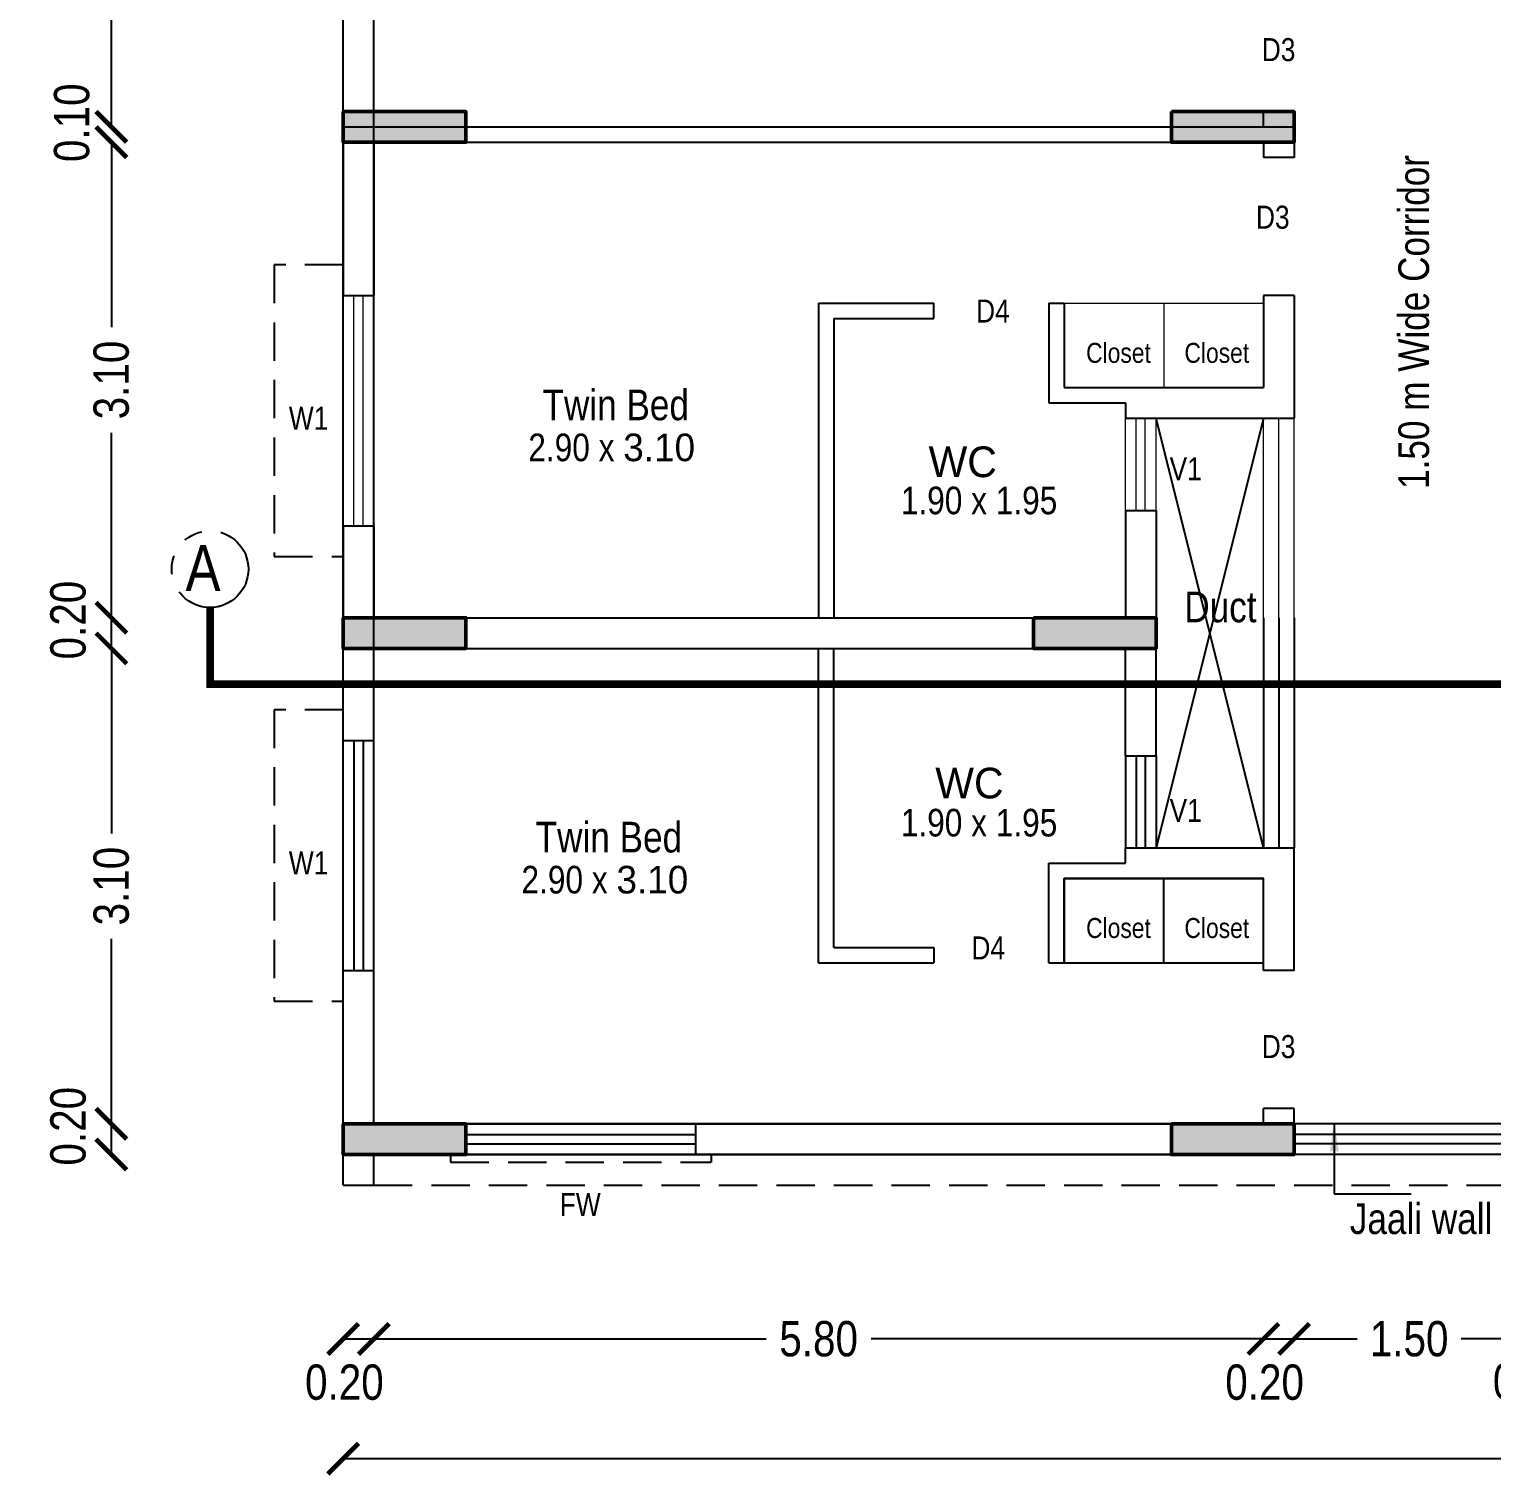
# Model space of a CAD drawing. Header units: metres. Extents: x -488 to 19274, y 1106 to 2071.
# Drawn here: x 19117.45 to 19126.99, y 1130.91 to 1140.38 of the extents above; entities that cross this region are included whole.
import ezdxf

# ---------------------------------------------------------------- set-up
doc = ezdxf.new("R2010")
doc.units = ezdxf.units.M
doc.header["$MEASUREMENT"] = 0
doc.linetypes.add('HIDDEN', pattern=[0.375, 0.25, -0.125])
doc.linetypes.add('PHANTOM2', pattern=[1.25, 0.625, -0.125, 0.125, -0.125, 0.125, -0.125])
for name, color, linetype in [('0 @ 1 (2)', 7, 'Continuous'), ('BLK_1_FLR_4_CARPET_AREA', 17, 'Continuous'), ('BLK_1_FLR_4_REGULAR_ROOM_0', 117, 'Continuous'), ('WALL', 251, 'Continuous')]:
    doc.layers.add(name, color=color, linetype=linetype)
doc.layers.add('BLK_1_FLR_4_BLT_UP_AREA', color=17, linetype='Continuous', plot=False)
for name, color, linetype, lineweight in [('COL', 1, 'Continuous', 50), ('Hatch', 8, 'Continuous', 5), ('Joinery', 5, 'Continuous', 9), ('Railing', 10, 'Continuous', 13), ('Slab', 8, 'Continuous', 9)]:
    doc.layers.add(name, color=color, linetype=linetype, lineweight=lineweight)
doc.layers.add('DA-Furnitures', color=24, linetype='Continuous', lineweight=13, plot=False)
doc.styles.add('CODE', font='swissc.ttf', dxfattribs={"height": 0.25})
doc.styles.get("Standard").update_dxf_attribs({"font": 'swissc.ttf', "height": 0.23})
doc.dimstyles.new('OUTER', dxfattribs={"dimscale": 0, "dimtxt": 0.3, "dimasz": 0.18, "dimexe": 0.18, "dimexo": 0.0625, "dimgap": 0.09, "dimtad": 0, "dimzin": 0, "dimdsep": 46, "dimtxsty": 'CODE', "dimcen": 0.09, "dimse1": 1, "dimse2": 1, "dimclrd": 8, "dimclrt": 1, "dimadec": 0, "dimazin": 0, "dimtfac": 1, "dimtofl": 0, "dimtmove": 0, "dimatfit": 3, "dimfxl": 0, "dimtolj": 1, "dimtzin": 0, "dimarcsym": 0})
doc.dimstyles.get("Standard").update_dxf_attribs({"dimtxt": 1, "dimasz": 0.18, "dimexe": 0.18, "dimexo": 0.0625, "dimgap": 0.09, "dimtad": 0, "dimtih": 1, "dimtoh": 1, "dimdec": 4, "dimzin": 0, "dimdsep": 46, "dimtxsty": 'Standard', "dimcen": 0.09, "dimadec": 0, "dimazin": 0, "dimtfac": 1, "dimtdec": 4, "dimtofl": 0, "dimtmove": 0, "dimatfit": 3, "dimfxl": 0, "dimtolj": 1, "dimtzin": 0, "dimarcsym": 0})

# ---------------------------------------------------------------- blocks, each defined once
blk = doc.blocks.new('zw$B0E1')
at = {"layer": 'DA-Furnitures'}
for p, q in [((5.35, 4.45), (5.35, 5)), ((5.35, 2.25), (5.35, 1.7))]:
    blk.add_line(p, q, dxfattribs=at)
for points in [[(4.7, 4.45), (6, 4.45), (6, 5), (4.7, 5)], [(4.7, 2.25), (6, 2.25), (6, 1.7), (4.7, 1.7)]]:
    blk.add_lwpolyline(points, close=True, dxfattribs=at)
at = {"layer": 'Joinery'}
for p, q in [((0, 4.4), (0, 5.9)), ((0.07, 5.9), (0.07, 4.4)), ((0.13, 5.9), (0.13, 4.4)), ((0.2, 4.4), (0.2, 5.9)), ((5.1, 5.8), (5.1, 5.2)), ((5.17, 5.8), (5.17, 5.2)), ((5.23, 5.8), (5.23, 5.2)), ((5.3, 5.8), (5.3, 5.2)), ((0, 2.3), (0, 0.8)), ((0.07, 0.8), (0.07, 2.3)), ((0.13, 0.8), (0.13, 2.3)), ((0.2, 2.3), (0.2, 0.8)), ((5.1, 0.9), (5.1, 1.5)), ((5.17, 0.9), (5.17, 1.5)), ((5.23, 0.9), (5.23, 1.5)), ((5.3, 0.9), (5.3, 1.5))]:
    blk.add_line(p, q, dxfattribs=at)
at = {"layer": 'Railing'}
for p, q in [((6.1, 6.7), (6.1, 5.2)), ((6.2, 6.7), (6.2, 5.2)), ((6.1, 0), (6.1, 1.5)), ((6.2, 0), (6.2, 1.5))]:
    blk.add_line(p, q, dxfattribs=at)
at = {"layer": 'Slab'}
for p, q in [((6, 6.7), (6, 5.2)), ((6, 0), (6, 1.5))]:
    blk.add_line(p, q, dxfattribs=at)
at = {"layer": 'WALL'}
for p, q in [((0, 6.7), (5.3, 6.7)), ((0, 5.9), (0, 6.7)), ((5.3, 5.8), (5.3, 6.7)), ((0.2, 6.5), (3.1, 6.5)), ((0.2, 5.9), (0.2, 6.5)), ((3.1, 4.45), (3.1, 6.5)), ((3.2, 6.5), (5.1, 6.5)), ((3.2, 4.55), (3.2, 6.5)), ((5.1, 5.8), (5.1, 6.5)), ((0, 5.9), (0.2, 5.9)), ((5.1, 5.8), (5.3, 5.8)), ((5.1, 5.1), (5.1, 5.2)), ((5.1, 5.2), (6.2, 5.2)), ((6.2, 4.4), (6.2, 5.2)), ((4.6, 5.1), (5.1, 5.1)), ((4.6, 4.45), (4.6, 5.1)), ((4.7, 5), (6, 5)), ((4.7, 4.45), (4.7, 5)), ((6, 4.4), (6, 5)), ((3.2, 4.55), (3.85, 4.55)), ((3.85, 4.55), (3.85, 4.45)), ((0, 3.3), (0, 4.4)), ((0, 4.4), (0.2, 4.4)), ((0.2, 3.4), (0.2, 4.4)), ((3.1, 4.45), (3.85, 4.45)), ((4.6, 4.45), (4.7, 4.45)), ((6.2, 4.4), (6, 4.4)), ((6, 3.4), (6, 3.5)), ((6.2, 3.5), (6, 3.5)), ((6.2, 3.3), (6.2, 3.5)), ((0, 3.4), (6.2, 3.4)), ((0, 3.4), (0, 2.3)), ((0.2, 3.4), (6, 3.4)), ((6.2, 3.4), (6.2, 3.2)), ((0, 3.3), (6.2, 3.3)), ((0.2, 3.3), (6, 3.3)), ((0.2, 3.3), (0.2, 2.3)), ((6, 3.3), (6, 3.2)), ((6.2, 3.2), (6, 3.2)), ((0, 2.3), (0.2, 2.3)), ((6, 2.3), (6, 1.7)), ((6.2, 2.3), (6, 2.3)), ((6.2, 2.3), (6.2, 1.5)), ((3.1, 2.25), (3.1, 0.2)), ((3.1, 2.25), (3.85, 2.25)), ((3.85, 2.15), (3.85, 2.25)), ((4.6, 2.25), (4.7, 2.25)), ((4.6, 2.25), (4.6, 1.6)), ((4.7, 2.25), (4.7, 1.7)), ((3.2, 2.15), (3.2, 0.2)), ((3.2, 2.15), (3.85, 2.15)), ((4.7, 1.7), (6, 1.7)), ((4.6, 1.6), (5.1, 1.6)), ((5.1, 1.6), (5.1, 1.5)), ((5.1, 1.5), (6.2, 1.5)), ((5.1, 0.9), (5.1, 0.2)), ((5.1, 0.9), (5.3, 0.9)), ((5.3, 0.9), (5.3, 0)), ((0, 0.8), (0, 0)), ((0, 0.8), (0.2, 0.8)), ((0.2, 0.8), (0.2, 0.2)), ((0.2, 0.2), (3.1, 0.2)), ((3.2, 0.2), (5.1, 0.2)), ((0, 0), (5.3, 0))]:
    blk.add_line(p, q, dxfattribs=at)
blk = doc.blocks.new('zw$3395')
at = {"layer": 'Hatch'}
h = blk.add_hatch(color=256, dxfattribs=at)
h.dxf.hatch_style = 1
h.paths.add_polyline_path([(15.05, 12.675), (15.05, 11.475), (15.25, 11.475), (15.25, 12.675)])
h.paths.add_polyline_path([(21.65, 12.6608), (21.65, 11.4608), (21.85, 11.4608), (21.85, 12.6608)])
h.paths.add_polyline_path([(15.05, 8.5), (15.05, 7.3), (15.25, 7.3), (15.25, 8.5)])
h.paths.add_polyline_path([(21.65, 8.5), (21.65, 7.3), (21.85, 7.3), (21.85, 8.5)])
h.paths.add_polyline_path([(15.05, 4.675), (15.05, 3.475), (15.25, 3.475), (15.25, 4.675)])
h.paths.add_polyline_path([(21.65, 4.675), (21.65, 3.475), (21.85, 3.475), (21.85, 4.675)])
h.paths.add_polyline_path([(0, 3.5), (0, 3.3), (0.8, 3.3), (0.8, 3.5)])
h.paths.add_polyline_path([(4.5, 3.5), (4.5, 3.3), (5.3, 3.3), (5.3, 3.5)])
h.paths.add_polyline_path([(15.05, 16.5), (15.05, 16.3), (15.85, 16.3), (15.85, 16.5)])
h.paths.add_polyline_path([(0, 0.2), (0, 0), (0.8, 0), (0.8, 0.2)])
h.paths.add_polyline_path([(5.4, 0.2), (5.4, 0), (6.2, 0), (6.2, 0.2)])
h.paths.add_polyline_path([(0, 6.8), (0, 6.6), (0.8, 6.6), (0.8, 6.8)])
h.paths.add_polyline_path([(5.4, 6.8), (5.4, 6.6), (6.2, 6.6), (6.2, 6.8)])
h.paths.add_polyline_path([(21.05, 16.5), (21.05, 16.3), (21.85, 16.3), (21.85, 16.5)])
h.paths.add_polyline_path([(13.35, 12.1), (13.35, 12.9), (13.55, 12.9), (13.55, 12.1)])
h.paths.add_polyline_path([(4.5, 9.8), (4.5, 10), (5.3, 10), (5.3, 9.8)])
h.paths.add_polyline_path([(0, 10), (0, 9.8), (0.8, 9.8), (0.8, 10)])
h.paths.add_polyline_path([(13.35, 7.3), (13.35, 8.1), (13.55, 8.1), (13.55, 7.3)])
h.paths.add_polyline_path([(15.05, 0.2), (15.05, 0), (15.85, 0), (15.85, 0.2)])
h.paths.add_polyline_path([(21.05, 0.2), (21.05, 0), (21.85, 0), (21.85, 0.2)])
h.paths.add_polyline_path([(7.7, 5.1), (7.7, 5.3), (8.3, 5.3), (8.3, 5.1)])
h.paths.add_polyline_path([(7.7, 7.5), (7.7, 7.3), (8.3, 7.3), (8.3, 7.5)])
h.paths.add_polyline_path([(7.7, 10), (7.7, 10.2), (8.3, 10.2), (8.3, 10)])
h.paths.add_polyline_path([(10.15, 7.3), (10.15, 7.9), (10.35, 7.9), (10.35, 7.3)])
h.paths.add_polyline_path([(7.7, 0), (7.7, 0.2), (8.3, 0.2), (8.3, 0)])
h.paths.add_polyline_path([(3.1, 13.3), (3.1, 13.1), (3.7, 13.1), (3.7, 13.3)])
h.paths.add_polyline_path([(0, 13.1), (0, 13.3), (0.6, 13.3), (0.6, 13.1)])
h.paths.add_polyline_path([(5.6, 13.1), (5.6, 13.3), (6.2, 13.3), (6.2, 13.1)])
h.paths.add_polyline_path([(10.15, 10.2), (10.15, 9.6), (10.35, 9.6), (10.35, 10.2)])
h.paths.add_polyline_path([(7.7, 12.7), (7.7, 12.9), (8.3, 12.9), (8.3, 12.7)])
h.paths.add_polyline_path([(10.15, 12.3), (10.15, 12.9), (10.35, 12.9), (10.35, 12.3)])
h.paths.add_polyline_path([(12.95, 5.3), (12.95, 5.1), (13.55, 5.1), (13.55, 5.3)])
h.paths.add_polyline_path([(7.7, 16.3), (7.7, 16.5), (8.3, 16.5), (8.3, 16.3)])
h.paths.add_polyline_path([(9.75, 16.3), (9.75, 16.5), (10.35, 16.5), (10.35, 16.3)])
h.paths.add_polyline_path([(3.1, 16.3), (3.1, 16.5), (3.7, 16.5), (3.7, 16.3)])
h.paths.add_polyline_path([(0, 16.3), (0, 16.5), (0.6, 16.5), (0.6, 16.3)])
h.paths.add_polyline_path([(12.95, 16.3), (12.95, 16.5), (13.55, 16.5), (13.55, 16.3)])
h.paths.add_polyline_path([(12.95, 0), (12.95, 0.2), (13.55, 0.2), (13.55, 0)])
at = {"layer": 'COL'}
for points in [[(0, 6.8), (0.8, 6.8), (0.8, 6.6), (0, 6.6)], [(5.4, 6.8), (6.2, 6.8), (6.2, 6.6), (5.4, 6.6)], [(0, 3.5), (0.8, 3.5), (0.8, 3.3), (0, 3.3)], [(4.5, 3.5), (5.3, 3.5), (5.3, 3.3), (4.5, 3.3)], [(0, 0.2), (0.8, 0.2), (0.8, 0), (0, 0)], [(5.4, 0.2), (6.2, 0.2), (6.2, 0), (5.4, 0)]]:
    blk.add_lwpolyline(points, close=True, dxfattribs=at)
blk = doc.blocks.new('_ArchTick')
at = {"const_width": 0.15}
blk.add_lwpolyline([(-0.5, -0.5), (0.5, 0.5)], dxfattribs=at)
blk = doc.blocks.new('*D479')
at = {"lineweight": -2}
for p, q in [((19119.7004, 1131.8418), (19122.2572, 1131.8418)), ((19125.5004, 1131.8418), (19122.9435, 1131.8418))]:
    blk.add_line(p, q, dxfattribs=at)
at = {"layer": 'Defpoints', "color": 0}
for p in [(19119.7004, 1133.2442), (19125.5004, 1133.2442), (19125.5004, 1131.8418)]:
    blk.add_point(p, dxfattribs=at)
at = {"lineweight": -2, "xscale": 0.2, "yscale": 0.2, "zscale": 0.2}
for p, rotation in [((19119.7004, 1131.8418), 179.9999999998697), ((19125.5004, 1131.8418), 359.9999999998697)]:
    blk.add_blockref('_ArchTick', p, dxfattribs=dict(at, rotation=rotation))
at = {"insert": (19122.6004, 1131.8418), "char_height": 0.23, "attachment_point": 5}
blk.add_mtext('\\A1;5.80', dxfattribs=at)
blk = doc.blocks.new('*D480')
at = {"lineweight": -2}
blk.add_line((19125.5004, 1131.8418), (19125.7004, 1131.8418), dxfattribs=at)
at = {"layer": 'Defpoints', "color": 0}
for p in [(19125.5004, 1133.2442), (19125.7004, 1133.2442), (19125.7004, 1131.8418)]:
    blk.add_point(p, dxfattribs=at)
at = {"lineweight": -2, "xscale": 0.2, "yscale": 0.2, "zscale": 0.2}
for p, rotation in [((19125.5004, 1131.8418), 179.9999999998697), ((19125.7004, 1131.8418), 359.9999999998697)]:
    blk.add_blockref('_ArchTick', p, dxfattribs=dict(at, rotation=rotation))
at = {"insert": (19125.5081, 1131.5586), "char_height": 0.23, "attachment_point": 5}
blk.add_mtext('\\A1;0.20', dxfattribs=at)
blk = doc.blocks.new('*D481')
at = {"lineweight": -2}
for p, q in [((19125.7004, 1131.8418), (19126.1121, 1131.8418)), ((19127.2004, 1131.8418), (19126.7886, 1131.8418))]:
    blk.add_line(p, q, dxfattribs=at)
at = {"layer": 'Defpoints', "color": 0}
for p in [(19125.7004, 1133.2442), (19127.2004, 1133.2442), (19127.2004, 1131.8418)]:
    blk.add_point(p, dxfattribs=at)
at = {"lineweight": -2, "xscale": 0.2, "yscale": 0.2, "zscale": 0.2}
for p, rotation in [((19125.7004, 1131.8418), 179.9999999998697), ((19127.2004, 1131.8418), 359.9999999998697)]:
    blk.add_blockref('_ArchTick', p, dxfattribs=dict(at, rotation=rotation))
at = {"insert": (19126.4504, 1131.8418), "char_height": 0.23, "attachment_point": 5}
blk.add_mtext('\\A1;1.50', dxfattribs=at)
blk = doc.blocks.new('*D482')
at = {"lineweight": -2}
blk.add_line((19127.2004, 1131.8418), (19127.4004, 1131.8418), dxfattribs=at)
at = {"layer": 'Defpoints', "color": 0}
for p in [(19127.2004, 1133.2442), (19127.4004, 1133.2442), (19127.4004, 1131.8418)]:
    blk.add_point(p, dxfattribs=at)
at = {"lineweight": -2, "xscale": 0.2, "yscale": 0.2, "zscale": 0.2}
for p, rotation in [((19127.2004, 1131.8418), 179.9999999998697), ((19127.4004, 1131.8418), 359.9999999998697)]:
    blk.add_blockref('_ArchTick', p, dxfattribs=dict(at, rotation=rotation))
at = {"insert": (19127.253, 1131.5637), "char_height": 0.23, "attachment_point": 5}
blk.add_mtext('\\A1;0.20', dxfattribs=at)
blk = doc.blocks.new('*D489')
at = {"lineweight": -2}
blk.add_line((19119.5004, 1131.8418), (19119.7004, 1131.8418), dxfattribs=at)
at = {"layer": 'Defpoints', "color": 0}
for p in [(19119.5004, 1133.2442), (19119.7004, 1133.2442), (19119.7004, 1131.8418)]:
    blk.add_point(p, dxfattribs=at)
at = {"lineweight": -2, "xscale": 0.2, "yscale": 0.2, "zscale": 0.2}
for p, rotation in [((19119.5004, 1131.8418), 179.9999999998697), ((19119.7004, 1131.8418), 359.9999999998697)]:
    blk.add_blockref('_ArchTick', p, dxfattribs=dict(at, rotation=rotation))
at = {"insert": (19119.5081, 1131.5586), "char_height": 0.23, "attachment_point": 5}
blk.add_mtext('\\A1;0.20', dxfattribs=at)
blk = doc.blocks.new('*D490')
at = {"lineweight": -2}
for p, q in [((19119.5004, 1131.0615), (19130.0079, 1131.0615)), ((19141.3504, 1131.0615), (19130.8428, 1131.0615))]:
    blk.add_line(p, q, dxfattribs=at)
at = {"layer": 'Defpoints', "color": 0}
for p in [(19119.5004, 1133.0442), (19141.3504, 1133.0442), (19141.3504, 1131.0615)]:
    blk.add_point(p, dxfattribs=at)
at = {"lineweight": -2, "xscale": 0.2, "yscale": 0.2, "zscale": 0.2, "rotation": 180}
blk.add_blockref('_ArchTick', (19119.5004, 1131.0615), dxfattribs=at)
at = {"lineweight": -2, "xscale": 0.2, "yscale": 0.2, "zscale": 0.2}
blk.add_blockref('_ArchTick', (19141.3504, 1131.0615), dxfattribs=at)
at = {"insert": (19130.4254, 1131.0615), "char_height": 0.23, "attachment_point": 5}
blk.add_mtext('\\A1;21.85', dxfattribs=at)
blk = doc.blocks.new('*D491')
at = {"lineweight": -2}
for p, q in [((19117.9886, 1136.3442), (19117.9886, 1135.1378)), ((19117.9886, 1133.2442), (19117.9886, 1134.4506))]:
    blk.add_line(p, q, dxfattribs=at)
at = {"layer": 'Defpoints', "color": 0}
for p in [(19117.9886, 1136.3442), (19119.7004, 1136.3442), (19119.7004, 1133.2442)]:
    blk.add_point(p, dxfattribs=at)
at = {"lineweight": -2, "xscale": 0.2, "yscale": 0.2, "zscale": 0.2}
for p, rotation in [((19117.9886, 1136.3442), 90), ((19117.9886, 1133.2442), 270)]:
    blk.add_blockref('_ArchTick', p, dxfattribs=dict(at, rotation=rotation))
at = {"insert": (19117.9886, 1134.7942), "char_height": 0.23, "attachment_point": 5, "rotation": 90}
blk.add_mtext('\\A1;3.10', dxfattribs=at)
blk = doc.blocks.new('*D492')
at = {"lineweight": -2}
blk.add_line((19117.9886, 1136.3442), (19117.9886, 1136.5442), dxfattribs=at)
at = {"layer": 'Defpoints', "color": 0}
for p in [(19117.9886, 1136.5442), (19119.7004, 1136.5442), (19119.7004, 1136.3442)]:
    blk.add_point(p, dxfattribs=at)
at = {"lineweight": -2, "xscale": 0.2, "yscale": 0.2, "zscale": 0.2}
for p, rotation in [((19117.9886, 1136.5442), 90), ((19117.9886, 1136.3442), 270)]:
    blk.add_blockref('_ArchTick', p, dxfattribs=dict(at, rotation=rotation))
at = {"insert": (19117.7072, 1136.5287), "char_height": 0.23, "attachment_point": 5, "rotation": 90}
blk.add_mtext('\\A1;0.20', dxfattribs=at)
blk = doc.blocks.new('*D493')
at = {"lineweight": -2}
for p, q in [((19117.9886, 1139.6442), (19117.9886, 1138.4378)), ((19117.9886, 1136.5442), (19117.9886, 1137.7506))]:
    blk.add_line(p, q, dxfattribs=at)
at = {"layer": 'Defpoints', "color": 0}
for p in [(19117.9886, 1139.6442), (19119.7004, 1139.6442), (19119.7004, 1136.5442)]:
    blk.add_point(p, dxfattribs=at)
at = {"lineweight": -2, "xscale": 0.2, "yscale": 0.2, "zscale": 0.2}
for p, rotation in [((19117.9886, 1139.6442), 90), ((19117.9886, 1136.5442), 270)]:
    blk.add_blockref('_ArchTick', p, dxfattribs=dict(at, rotation=rotation))
at = {"insert": (19117.9886, 1138.0942), "char_height": 0.23, "attachment_point": 5, "rotation": 90}
blk.add_mtext('\\A1;3.10', dxfattribs=at)
blk = doc.blocks.new('*D494')
at = {"lineweight": -2}
for p, q in [((19117.9886, 1139.7442), (19117.9886, 1139.9442)), ((19117.9886, 1139.6442), (19117.9886, 1139.4442))]:
    blk.add_line(p, q, dxfattribs=at)
at = {"layer": 'Defpoints', "color": 0}
for p in [(19117.9886, 1139.7442), (19119.7004, 1139.7442), (19119.7004, 1139.6442)]:
    blk.add_point(p, dxfattribs=at)
at = {"lineweight": -2, "xscale": 0.2, "yscale": 0.2, "zscale": 0.2}
for p, rotation in [((19117.9886, 1139.7442), 270), ((19117.9886, 1139.6442), 90)]:
    blk.add_blockref('_ArchTick', p, dxfattribs=dict(at, rotation=rotation))
at = {"insert": (19117.7309, 1139.7715), "char_height": 0.23, "attachment_point": 5, "rotation": 90}
blk.add_mtext('\\A1;0.10', dxfattribs=at)
blk = doc.blocks.new('*D495')
at = {"lineweight": -2}
for p, q in [((19117.9886, 1142.8442), (19117.9886, 1141.6378)), ((19117.9886, 1139.7442), (19117.9886, 1140.9506))]:
    blk.add_line(p, q, dxfattribs=at)
at = {"layer": 'Defpoints', "color": 0}
for p in [(19117.9886, 1142.8442), (19119.7004, 1142.8442), (19119.7004, 1139.7442)]:
    blk.add_point(p, dxfattribs=at)
at = {"lineweight": -2, "xscale": 0.2, "yscale": 0.2, "zscale": 0.2}
for p, rotation in [((19117.9886, 1142.8442), 90), ((19117.9886, 1139.7442), 270)]:
    blk.add_blockref('_ArchTick', p, dxfattribs=dict(at, rotation=rotation))
at = {"insert": (19117.9886, 1141.2942), "char_height": 0.23, "attachment_point": 5, "rotation": 90}
blk.add_mtext('\\A1;3.10', dxfattribs=at)
blk = doc.blocks.new('*D501')
at = {"lineweight": -2}
blk.add_line((19117.9886, 1133.0442), (19117.9886, 1133.2442), dxfattribs=at)
at = {"layer": 'Defpoints', "color": 0}
for p in [(19117.9886, 1133.2442), (19119.7004, 1133.2442), (19119.7004, 1133.0442)]:
    blk.add_point(p, dxfattribs=at)
at = {"lineweight": -2, "xscale": 0.2, "yscale": 0.2, "zscale": 0.2}
for p, rotation in [((19117.9886, 1133.2442), 90), ((19117.9886, 1133.0442), 270)]:
    blk.add_blockref('_ArchTick', p, dxfattribs=dict(at, rotation=rotation))
at = {"insert": (19117.7072, 1133.2287), "char_height": 0.23, "attachment_point": 5, "rotation": 90}
blk.add_mtext('\\A1;0.20', dxfattribs=at)
blk = doc.blocks.new('*D502')
at = {"lineweight": -2}
for p, q in [((19116.9584, 1149.5442), (19116.9584, 1141.7086)), ((19116.9584, 1133.0442), (19116.9584, 1140.8799))]:
    blk.add_line(p, q, dxfattribs=at)
at = {"layer": 'Defpoints', "color": 0}
for p in [(19119.5004, 1149.5442), (19116.9584, 1133.0442), (19119.5004, 1133.0442)]:
    blk.add_point(p, dxfattribs=at)
at = {"lineweight": -2, "xscale": 0.2, "yscale": 0.2, "zscale": 0.2}
for p, rotation in [((19116.9584, 1149.5442), 90), ((19116.9584, 1133.0442), 270)]:
    blk.add_blockref('_ArchTick', p, dxfattribs=dict(at, rotation=rotation))
at = {"insert": (19116.9584, 1141.2942), "char_height": 0.23, "attachment_point": 5, "rotation": 90}
blk.add_mtext('\\A1;16.50', dxfattribs=at)

msp = doc.modelspace()

# ---------------------------------------------------------------- linework, layer by layer
at = {"linetype": 'HIDDEN'}
for p, q in [((19119.05036, 1138.84425), (19119.05036, 1136.94425)), ((19119.50036, 1138.84425), (19119.05036, 1138.84425)), ((19119.05036, 1136.94425), (19119.50036, 1136.94425)), ((19119.05036, 1135.94425), (19119.05036, 1134.04425)), ((19119.50036, 1135.94425), (19119.05036, 1135.94425)), ((19119.05036, 1134.04425), (19119.50036, 1134.04425)), ((19120.20036, 1133.04425), (19120.20036, 1132.99425)), ((19120.20036, 1132.99425), (19121.90036, 1132.99425)), ((19121.90036, 1133.04425), (19121.90036, 1132.99425)), ((19119.70036, 1132.84425), (19127.20036, 1132.84425))]:
    msp.add_line(p, q, dxfattribs=at)
for p, q in [((19125.50036, 1137.84425), (19124.80036, 1135.04425)), ((19125.50036, 1135.04425), (19124.80036, 1137.84425)), ((19119.50036, 1135.74425), (19119.50036, 1136.54425)), ((19119.50036, 1136.54425), (19124.80036, 1136.54425)), ((19124.80036, 1135.64425), (19124.80036, 1136.54425)), ((19125.50036, 1136.54425), (19125.50036, 1135.04425)), ((19125.60036, 1136.54425), (19125.60036, 1135.04425)), ((19125.70036, 1136.54425), (19125.70036, 1135.04425)), ((19119.70036, 1135.74425), (19119.70036, 1136.34425)), ((19119.70036, 1136.34425), (19122.60036, 1136.34425)), ((19122.60036, 1134.29425), (19122.60036, 1136.34425)), ((19122.70036, 1134.39425), (19122.70036, 1136.34425)), ((19122.70036, 1136.34425), (19124.60036, 1136.34425)), ((19124.60036, 1135.64425), (19124.60036, 1136.34425)), ((19119.50036, 1134.24425), (19119.50036, 1135.74425)), ((19119.50036, 1135.74425), (19119.70036, 1135.74425)), ((19119.57036, 1135.74425), (19119.57036, 1134.24425)), ((19119.63036, 1135.74425), (19119.63036, 1134.24425)), ((19119.70036, 1134.24425), (19119.70036, 1135.74425)), ((19124.60036, 1135.64425), (19124.60036, 1135.04425)), ((19124.60036, 1135.64425), (19124.80036, 1135.64425)), ((19124.67036, 1135.64425), (19124.67036, 1135.04425)), ((19124.73036, 1135.64425), (19124.73036, 1135.04425)), ((19124.80036, 1135.64425), (19124.80036, 1135.04425)), ((19124.60036, 1135.04425), (19125.70036, 1135.04425)), ((19124.60036, 1134.94425), (19124.60036, 1135.04425)), ((19125.70036, 1134.24425), (19125.70036, 1135.04425)), ((19124.10036, 1134.29425), (19124.10036, 1134.94425)), ((19124.10036, 1134.94425), (19124.60036, 1134.94425)), ((19124.20036, 1134.29425), (19124.20036, 1134.84425)), ((19124.20036, 1134.84425), (19125.50036, 1134.84425)), ((19124.85036, 1134.29425), (19124.85036, 1134.84425)), ((19125.50036, 1134.24425), (19125.50036, 1134.84425)), ((19122.70036, 1134.39425), (19123.35036, 1134.39425)), ((19123.35036, 1134.39425), (19123.35036, 1134.29425)), ((19122.60036, 1134.29425), (19123.35036, 1134.29425)), ((19124.10036, 1134.29425), (19124.20036, 1134.29425)), ((19119.50036, 1134.24425), (19119.70036, 1134.24425)), ((19119.50036, 1133.04425), (19119.50036, 1134.24425)), ((19119.70036, 1133.24425), (19119.70036, 1134.24425)), ((19125.70036, 1134.24425), (19125.50036, 1134.24425)), ((19125.70036, 1133.34425), (19125.50036, 1133.34425)), ((19125.50036, 1133.24425), (19125.50036, 1133.34425)), ((19125.70036, 1133.04425), (19125.70036, 1133.34425)), ((19119.70036, 1133.24425), (19120.30036, 1133.24425)), ((19120.30036, 1133.24425), (19121.80036, 1133.24425)), ((19120.30036, 1133.04425), (19120.30036, 1133.24425)), ((19121.80036, 1133.24425), (19125.50036, 1133.24425)), ((19121.80036, 1133.04425), (19121.80036, 1133.24425)), ((19127.20036, 1133.24425), (19125.70036, 1133.24425)), ((19120.30036, 1133.17425), (19121.80036, 1133.17425)), ((19127.20036, 1133.17425), (19125.70036, 1133.17425)), ((19120.30036, 1133.11425), (19121.80036, 1133.11425)), ((19127.20036, 1133.11425), (19125.70036, 1133.11425)), ((19119.50036, 1132.84425), (19119.50036, 1133.04425)), ((19119.70036, 1132.84425), (19119.70036, 1133.04425)), ((19119.70036, 1133.04425), (19120.30036, 1133.04425)), ((19120.30036, 1133.04425), (19121.80036, 1133.04425)), ((19121.80036, 1133.04425), (19125.70036, 1133.04425)), ((19127.20036, 1133.04425), (19125.70036, 1133.04425)), ((19119.50036, 1132.84425), (19119.70036, 1132.84425))]:
    msp.add_line(p, q)
at = {"linetype": 'PHANTOM2', "const_width": 0.05}
msp.add_lwpolyline([(19142.10138, 1136.61059), (19142.10138, 1136.11059), (19118.63192, 1136.11059), (19118.63192, 1136.61059)], dxfattribs=at)
msp.add_lwpolyline([(19124.20036, 1134.29425), (19125.50036, 1134.29425), (19125.50036, 1134.84425), (19124.20036, 1134.84425)], close=True)
at = {"linetype": 'PHANTOM2'}
msp.add_circle((19118.63192, 1136.86059), 0.25, dxfattribs=at)
at = {"layer": 'BLK_1_FLR_4_BLT_UP_AREA', "color": 17}
msp.add_lwpolyline([(19141.35036, 1133.04425), (19132.85036, 1133.04425), (19132.85036, 1138.14425), (19127.40036, 1138.14425), (19127.40036, 1133.04425), (19119.50036, 1133.04425), (19119.50036, 1149.54425), (19141.35036, 1149.54425)], close=True, dxfattribs=at)
at = {"layer": 'BLK_1_FLR_4_CARPET_AREA', "color": 17}
msp.add_lwpolyline([(19141.15036, 1149.34425), (19141.15036, 1133.24425), (19133.05036, 1133.24425), (19133.05036, 1138.34425), (19127.20036, 1138.34425), (19127.20036, 1133.24424), (19119.70036, 1133.24424), (19119.70036, 1146.14425), (19125.70036, 1146.14425), (19125.70036, 1149.34425), (19127.20036, 1149.34425), (19127.20036, 1140.34425), (19133.05036, 1140.34425), (19133.05037, 1149.34425), (19141.15036, 1149.34425)], close=True, dxfattribs=at)
at = {"layer": 'BLK_1_FLR_4_REGULAR_ROOM_0', "color": 2}
msp.add_lwpolyline([(19141.15036, 1149.34425), (19141.15036, 1133.24425), (19133.05036, 1133.24425), (19133.05036, 1138.34425), (19127.20036, 1138.34425), (19127.20036, 1133.24424), (19119.70036, 1133.24424), (19119.70036, 1146.14425), (19125.70036, 1146.14425), (19125.70036, 1149.34425), (19127.20036, 1149.34425), (19127.20036, 1140.34425), (19133.05036, 1140.34425), (19133.05037, 1149.34425), (19141.15036, 1149.34425)], close=True, dxfattribs=at)

# ---------------------------------------------------------------- block references
for name, p in [('zw$3395', (19119.50036, 1133.04425)), ('zw$B0E1', (19119.50036, 1136.34425))]:
    msp.add_blockref(name, p)

# ---------------------------------------------------------------- texts
for s, insert, char_height, width, attachment_point in [('D3', (19125.48948, 1140.32323), 0.15, 0.3942709, 1), ('D3', (19125.45147, 1139.23074), 0.15, 0.3942709, 1), ('D4', (19123.62676, 1138.619), 0.15, 0.3942709, 1), ('Closet', (19124.76637, 1138.20424), 0.13, 3.8320968, 9), ('Closet', (19125.40758, 1138.20424), 0.13, 3.8320968, 9), ('Twin Bed', (19121.7546, 1137.82915), 0.2, 3.8320968, 9), ('W1', (19119.14576, 1137.92003), 0.15, 0.3942709, 1), ('2.90 x \\fHeebo|b0|i0|c0|p2;3.10', (19121.79475, 1137.56225), 0.18, 3.8320968, 9), ('{\\fHeebo|b0|i0|c0|p34;WC}', (19123.76261, 1137.45801), 0.2, 3.8320968, 9), ('V1', (19124.88843, 1137.59059), 0.15, 0.3942709, 1), ('1.90 x 1.95', (19124.15643, 1137.21638), 0.18, 3.8320968, 9), ('{\\W9.1208;  }A', (19116.72864, 1136.71748), 0.3, 3.8320968, 7), ('Duct', (19125.45553, 1136.51177), 0.2, 3.8320968, 9), ('{\\fHeebo|b0|i0|c0|p34;WC}', (19123.80636, 1135.36323), 0.2, 3.8320968, 9), ('V1', (19124.88843, 1135.36327), 0.15, 0.3942709, 1), ('1.90 x 1.95', (19124.15643, 1135.11535), 0.18, 3.8320968, 9), ('Twin Bed', (19121.71017, 1135.01068), 0.2, 3.8320968, 9), ('W1', (19119.14576, 1135.02003), 0.15, 0.3942709, 1), ('2.90 x \\fHeebo|b0|i0|c0|p2;3.10', (19121.75032, 1134.74378), 0.18, 3.8320968, 9), ('Closet', (19124.76637, 1134.45424), 0.13, 3.8320968, 9), ('Closet', (19125.40758, 1134.45424), 0.13, 3.8320968, 9), ('D4', (19123.59596, 1134.46593), 0.15, 0.3942709, 1), ('D3', (19125.48948, 1133.82323), 0.15, 0.3942709, 1), ('FW', (19120.91221, 1132.79356), 0.15, 0.3942709, 1), ('Jaali wall', (19126.06374, 1132.72572), 0.2, 3.8320968, 1)]:
    msp.add_mtext(s, dxfattribs=dict(insert=insert, char_height=char_height, width=width, attachment_point=attachment_point))
at = {"insert": (19126.58286, 1139.56088), "char_height": 0.2, "width": 3.5844943, "attachment_point": 9, "rotation": 90}
msp.add_mtext('1.50 m Wide Corridor', dxfattribs=at)

# ---------------------------------------------------------------- dimensions: what is measured, and where the dimension line sits
at = {"layer": '0 @ 1 (2)'}
for p1, p2, distance, picture, middle in [((19119.50036, 1149.54425), (19119.50036, 1133.04425), -2.54194, '*D502', (19116.95842, 1141.29425)), ((19119.50036, 1133.04425), (19141.35036, 1133.04425), -1.98271, '*D490', (19130.42536, 1131.06154))]:
    dim = msp.add_aligned_dim(p1=p1, p2=p2, distance=distance, dimstyle='OUTER', override={"dimscale": 1, "dimtxt": 0.23, "dimasz": 0.2, "dimtxsty": 'Standard', "dimblk": 'ArchTick', "dimclrd": 256, "dimclre": 256, "dimclrt": 256, "dimtix": 0, "dimtofl": 0, "dimtmove": 0, "dimatfit": 3, "dimfxl": 0}, dxfattribs=at)
    dim.commit()
    dim.dimension.update_dxf_attribs({"geometry": picture, "text_midpoint": middle})
for base, p1, p2, angle, picture, middle in [((19117.98857, 1142.84425), (19119.70036, 1139.74425), (19119.70036, 1142.84425), 270, '*D495', (19117.98857, 1141.29425)), ((19117.98857, 1139.64425), (19119.70036, 1136.54425), (19119.70036, 1139.64425), 270, '*D493', (19117.98857, 1138.09425)), ((19117.98857, 1136.34425), (19119.70036, 1133.24425), (19119.70036, 1136.34425), 270, '*D491', (19117.98857, 1134.79425)), ((19125.50036, 1131.84178), (19119.70036, 1133.24425), (19125.50036, 1133.24425), 180, '*D479', (19122.60036, 1131.84178)), ((19127.20036, 1131.84178), (19125.70036, 1133.24425), (19127.20036, 1133.24425), 180, '*D481', (19126.45036, 1131.84178))]:
    dim = msp.add_linear_dim(base=base, p1=p1, p2=p2, angle=angle, dimstyle='OUTER', override={"dimscale": 1, "dimtxt": 0.23, "dimasz": 0.2, "dimtxsty": 'Standard', "dimblk": 'ArchTick', "dimclrd": 256, "dimclre": 256, "dimclrt": 256, "dimtix": 0, "dimtofl": 0, "dimtmove": 1, "dimatfit": 3, "dimfxl": 0}, dxfattribs=at)
    dim.commit()
    dim.dimension.update_dxf_attribs({"geometry": picture, "text_midpoint": middle})
for base, p1, p2, angle, picture, middle in [((19117.98857, 1139.74425), (19119.70036, 1139.64425), (19119.70036, 1139.74425), 270, '*D494', (19117.73091, 1139.77155)), ((19117.98857, 1136.54425), (19119.70036, 1136.34425), (19119.70036, 1136.54425), 270, '*D492', (19117.70721, 1136.52866)), ((19117.98857, 1133.24425), (19119.70036, 1133.04425), (19119.70036, 1133.24425), 270, '*D501', (19117.70721, 1133.22866)), ((19119.70036, 1131.84178), (19119.50036, 1133.24425), (19119.70036, 1133.24425), 180, '*D489', (19119.50809, 1131.55865)), ((19125.70036, 1131.84178), (19125.50036, 1133.24425), (19125.70036, 1133.24425), 180, '*D480', (19125.50809, 1131.55865)), ((19127.40036, 1131.84178), (19127.20036, 1133.24425), (19127.40036, 1133.24424), 180, '*D482', (19127.25298, 1131.5637))]:
    dim = msp.add_linear_dim(base=base, p1=p1, p2=p2, angle=angle, dimstyle='OUTER', override={"dimscale": 1, "dimtxt": 0.23, "dimasz": 0.2, "dimtxsty": 'Standard', "dimblk": 'ArchTick', "dimclrd": 256, "dimclre": 256, "dimclrt": 256, "dimtix": 0, "dimtofl": 0, "dimtmove": 1, "dimatfit": 3, "dimfxl": 0}, dxfattribs=at)
    dim.commit()
    dim.dimension.update_dxf_attribs({"geometry": picture, "text_midpoint": middle, "dimtype": 128})

# ---------------------------------------------------------------- leaders
msp.add_leader([(19125.96245, 1133.24424), (19125.96245, 1132.78816), (19126.46366, 1132.78816)], dimstyle='Standard', override={"dimtad": 0})

doc.saveas('drawing.dxf')
